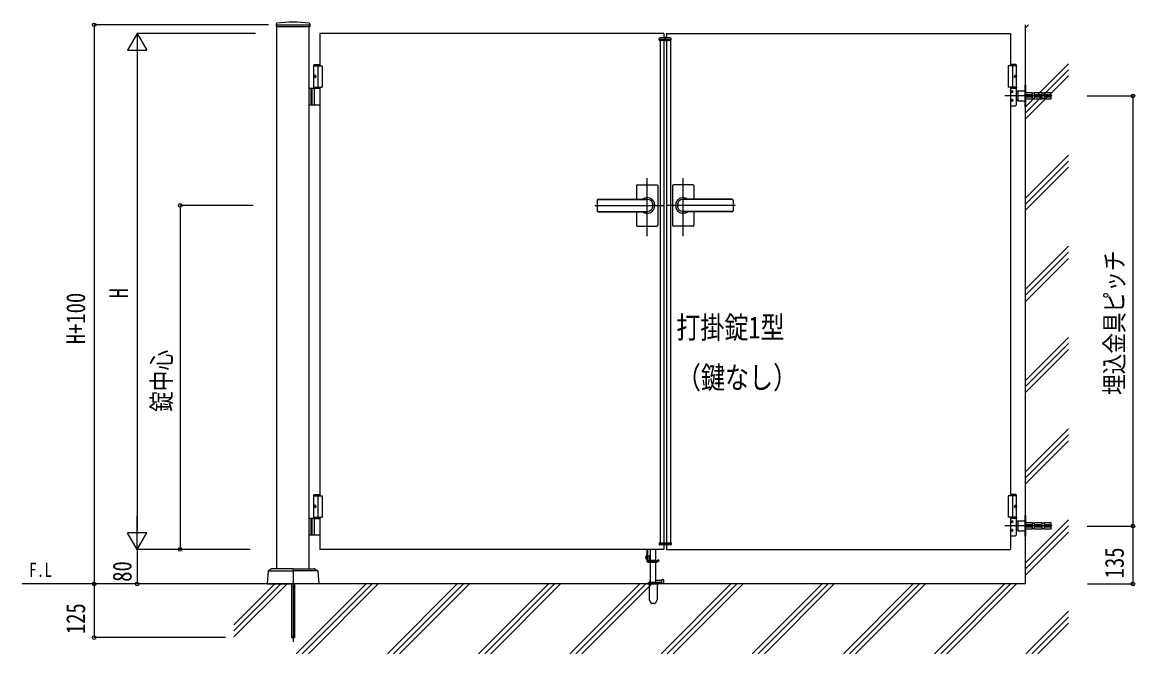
# Model space of a CAD drawing. Units: millimetres, scale not verified. Extents: x -4205 to 4205, y -2970 to 2970.
# Drawn here: x -1500 to 1087, y -190 to 1278 of the extents above; entities that cross this region are included whole.
import ezdxf
from ezdxf.enums import TextEntityAlignment as Align

# ---------------------------------------------------------------- set-up
doc = ezdxf.new("R2010")
doc.units = ezdxf.units.MM
doc.header["$LTSCALE"] = 10
for name, color, linetype in [('0-1_USER1', 3, 'Continuous'), ('0-2_YKK_12', 2, 'Continuous'), ('0-4_YKK_A1', 4, 'Continuous'), ('0-5_YKK_D', 6, 'Continuous'), ('0-7_YSS_K', 3, 'Continuous')]:
    doc.layers.add(name, color=color, linetype=linetype)
doc.styles.add('ＭＳ ゴシック', font='')
doc.styles.get('ＭＳ ゴシック').set_extended_font_data('MS Gothic')

msp = doc.modelspace()

# ---------------------------------------------------------------- linework, layer by layer
at = {"layer": '0-2_YKK_12'}
for p, q in [((-4.98, 1234.33), (-4.98, 1244.33)), ((-46.98, 780.73), (-46.98, 915.51)), ((37.02, 780.73), (37.02, 915.51)), ((-168.24, 852.33), (-7.98, 852.33)), ((158.28, 852.33), (-1.98, 852.33))]:
    msp.add_line(p, q, dxfattribs=at)
at = {"layer": '0-4_YKK_A1'}
for p, q in [((-909.82, 1274.23), (-910.08, 1269.36)), ((-909.58, 1268.83), (-831.38, 1268.83)), ((-907.98, 1272.33), (-907.98, 1268.83)), ((-907.98, 7.33), (-907.98, 1268.83)), ((-832.98, 7.33), (-832.98, 1268.83)), ((-831.14, 1274.23), (-830.88, 1269.36)), ((-7.98, 1252.33), (-7.98, 1241.83)), ((-1.98, 1252.33), (-1.98, 1241.83)), ((-18.88, 1236.83), (-18.67, 1240.88)), ((-18.88, 1236.83), (8.92, 1236.83)), ((7.71, 1241.83), (-17.67, 1241.83)), ((-16.98, 1238.83), (7.02, 1238.83)), ((-16.98, 1238.83), (-16.98, 1236.83)), ((-16.98, 1236.83), (-16.98, 67.83)), ((-7.98, 1236.83), (-7.98, 67.83)), ((-1.98, 1236.83), (-1.98, 67.83)), ((7.02, 1238.83), (7.02, 1236.83)), ((7.02, 1236.83), (7.02, 67.83)), ((8.92, 1236.83), (8.71, 1240.88)), ((-820.48, 1180.33), (-822.48, 1178.33)), ((-822.48, 1124.33), (-822.48, 1178.33)), ((-822.48, 1178.33), (-807.98, 1178.33)), ((-820.48, 1180.33), (-807.98, 1180.33)), ((-812.98, 1177.33), (-812.98, 1127.33)), ((810.52, 1180.33), (798.02, 1180.33)), ((812.52, 1178.33), (798.02, 1178.33)), ((803.02, 1177.33), (803.02, 1127.33)), ((810.52, 1180.33), (812.52, 1178.33)), ((812.52, 1127.33), (812.52, 1178.33)), ((-821.18, 1154.43), (-821.78, 1154.43)), ((-821.18, 1150.23), (-821.78, 1150.23)), ((-820.17, 1152.75), (-820.76, 1152.75)), ((-820.17, 1151.91), (-820.76, 1151.91)), ((810.21, 1152.75), (810.8, 1152.75)), ((810.21, 1151.91), (810.8, 1151.91)), ((811.22, 1154.43), (811.82, 1154.43)), ((811.22, 1150.23), (811.82, 1150.23)), ((-807.98, 1124.33), (-832.98, 1124.33)), ((-828.98, 1124.33), (-828.98, 1086.33)), ((-826.48, 1124.33), (-826.48, 1086.33)), ((-822.48, 1127.33), (-802.98, 1127.33)), ((-820.79, 1087.83), (-820.79, 1122.83)), ((-807.98, 1127.33), (-807.98, 177.33)), ((812.52, 1127.33), (793.02, 1127.33)), ((798.02, 1127.33), (798.02, 177.33)), ((798.02, 1127.33), (812.52, 1127.33)), ((812.52, 1124.33), (798.02, 1124.33)), ((812.02, 1087.33), (812.02, 1124.33)), ((812.52, 1127.33), (812.52, 1124.33)), ((849.02, 1114.08), (833.02, 1114.08)), ((849.02, 1114.08), (849.02, 1100.58)), ((854.02, 1113.33), (849.02, 1113.33)), ((854.02, 1100.58), (854.02, 1114.08)), ((872.02, 1114.08), (854.02, 1114.08)), ((872.02, 1100.58), (872.02, 1114.08)), ((877.02, 1113.33), (872.02, 1113.33)), ((877.02, 1100.58), (877.02, 1114.08)), ((895.02, 1107.33), (785.02, 1107.33)), ((849.02, 1109.88), (833.02, 1109.88)), ((833.02, 1104.78), (849.02, 1104.78)), ((833.02, 1100.58), (849.02, 1100.58)), ((849.02, 1101.33), (854.02, 1101.33)), ((872.02, 1109.88), (854.02, 1109.88)), ((854.02, 1104.78), (872.02, 1104.78)), ((854.02, 1100.58), (872.02, 1100.58)), ((872.02, 1101.33), (877.02, 1101.33)), ((893.02, 1109.88), (877.02, 1109.88)), ((877.02, 1104.78), (893.02, 1104.78)), ((877.02, 1100.58), (893.02, 1100.58)), ((-832.98, 1086.33), (-807.98, 1086.33)), ((798.02, 1084.33), (809.02, 1084.33)), ((-71.98, 898.33), (-71.98, 866.83)), ((-69.98, 900.33), (-23.98, 900.33)), ((-21.98, 898.33), (-21.98, 852.33)), ((12.02, 898.33), (12.02, 852.33)), ((60.02, 900.33), (14.02, 900.33)), ((62.02, 898.33), (62.02, 866.83)), ((-162.98, 864.83), (-162.98, 839.83)), ((-160.98, 866.83), (-46.98, 866.83)), ((-160.98, 866.33), (-46.98, 866.33)), ((151.02, 866.83), (37.02, 866.83)), ((151.02, 866.33), (37.02, 866.33)), ((153.02, 864.83), (153.02, 839.83)), ((-160.98, 838.33), (-46.98, 838.33)), ((-160.98, 837.83), (-46.98, 837.83)), ((-71.98, 837.83), (-71.98, 806.33)), ((-21.98, 852.33), (-21.98, 806.33)), ((12.02, 852.33), (12.02, 806.33)), ((151.02, 838.33), (37.02, 838.33)), ((151.02, 837.83), (37.02, 837.83)), ((62.02, 837.83), (62.02, 806.33)), ((-69.98, 804.33), (-23.98, 804.33)), ((60.02, 804.33), (14.02, 804.33)), ((-820.48, 180.33), (-822.48, 178.33)), ((-822.48, 127.33), (-822.48, 178.33)), ((-822.48, 178.33), (-807.98, 178.33)), ((-820.48, 180.33), (-807.98, 180.33)), ((-812.98, 177.33), (-812.98, 127.33)), ((810.52, 180.33), (798.02, 180.33)), ((812.52, 178.33), (798.02, 178.33)), ((803.02, 177.33), (803.02, 127.33)), ((810.52, 180.33), (812.52, 178.33)), ((812.52, 127.33), (812.52, 178.33)), ((-821.18, 154.43), (-821.78, 154.43)), ((-821.18, 150.23), (-821.78, 150.23)), ((-820.17, 152.75), (-820.76, 152.75)), ((-820.17, 151.91), (-820.76, 151.91)), ((810.21, 152.75), (810.8, 152.75)), ((810.21, 151.91), (810.8, 151.91)), ((811.22, 154.43), (811.82, 154.43)), ((811.22, 150.23), (811.82, 150.23)), ((-807.98, 124.33), (-832.98, 124.33)), ((-828.98, 124.33), (-828.98, 86.33)), ((-826.48, 124.33), (-826.48, 86.33)), ((-822.48, 127.33), (-802.98, 127.33)), ((-822.48, 127.33), (-807.98, 127.33)), ((-822.48, 127.33), (-822.48, 124.33)), ((-822.48, 124.33), (-807.98, 124.33)), ((-820.79, 87.83), (-820.79, 122.83)), ((-807.98, 127.33), (-807.98, 52.33)), ((895.02, 107.33), (785.02, 107.33)), ((812.52, 127.33), (793.02, 127.33)), ((798.02, 127.33), (798.02, 52.33)), ((798.02, 127.33), (812.52, 127.33)), ((812.52, 124.33), (798.02, 124.33)), ((812.02, 87.33), (812.02, 124.33)), ((812.52, 127.33), (812.52, 124.33)), ((849.02, 114.08), (833.02, 114.08)), ((849.02, 109.88), (833.02, 109.88)), ((833.02, 104.78), (849.02, 104.78)), ((849.02, 114.08), (849.02, 100.58)), ((854.02, 113.33), (849.02, 113.33)), ((854.02, 100.58), (854.02, 114.08)), ((872.02, 114.08), (854.02, 114.08)), ((872.02, 109.88), (854.02, 109.88)), ((854.02, 104.78), (872.02, 104.78)), ((872.02, 100.58), (872.02, 114.08)), ((877.02, 113.33), (872.02, 113.33)), ((877.02, 100.58), (877.02, 114.08)), ((893.02, 109.88), (877.02, 109.88)), ((877.02, 104.78), (893.02, 104.78)), ((-832.98, 86.33), (-807.98, 86.33)), ((798.02, 84.33), (809.02, 84.33)), ((833.02, 100.58), (849.02, 100.58)), ((849.02, 101.33), (854.02, 101.33)), ((854.02, 100.58), (872.02, 100.58)), ((872.02, 101.33), (877.02, 101.33)), ((877.02, 100.58), (893.02, 100.58)), ((-7.98, 52.33), (-807.98, 52.33)), ((-47.98, 52.33), (-47.98, 25.33)), ((-45.48, 25.33), (-45.48, 52.33)), ((-39.48, 27.33), (-39.48, 52.33)), ((-26.48, 27.33), (-26.48, 52.33)), ((-18.88, 67.83), (8.92, 67.83)), ((-18.88, 67.83), (-18.67, 63.78)), ((7.71, 62.83), (-17.67, 62.83)), ((-16.98, 65.83), (-16.98, 67.83)), ((-16.98, 65.83), (7.02, 65.83)), ((-7.98, 62.83), (-7.98, 52.33)), ((-1.98, 62.83), (-1.98, 52.33)), ((-1.98, 52.33), (798.02, 52.33)), ((7.02, 65.83), (7.02, 67.83)), ((8.92, 67.83), (8.71, 63.78)), ((-47.98, 36.83), (-48.5, 36.69)), ((-47.98, 29.83), (-48.5, 29.97)), ((-45.48, 37.33), (-41.98, 37.33)), ((-45.48, 36.83), (-45.48, 37.33)), ((-41.48, 36.83), (-41.48, 28.33)), ((-20.17, 28.49), (-25.65, 25.33)), ((-24.98, 22.83), (-18.92, 26.33)), ((-18.92, 26.33), (-20.17, 28.49)), ((-928.42, 1.82), (-930.48, -27.67)), ((-920.73, 7.17), (-927.95, 2.6)), ((-927.24, 2.33), (-870.48, 2.33)), ((-870.98, 7.33), (-920.19, 7.33)), ((-870.48, 6.83), (-870.48, -27.17)), ((-870.48, 6.83), (-870.48, -27.17)), ((-813.72, 2.33), (-870.48, 2.33)), ((-869.98, 7.33), (-820.77, 7.33)), ((-820.24, 7.17), (-813.01, 2.6)), ((-812.54, 1.82), (-810.48, -27.67)), ((-25.65, 25.33), (-45.48, 25.33)), ((-45.48, 22.83), (-24.98, 22.83)), ((-39.48, -24.67), (-39.48, 21.83)), ((-26.48, -24.67), (-26.48, 21.83)), ((-26.11, 21.83), (-26.11, 22.83)), ((-25.23, 22.83), (-25.23, 25.57)), ((-41.98, -24.67), (-45.32, -25.89)), ((-23.98, -24.67), (-41.98, -24.67)), ((-40.98, -20.17), (-40.98, -24.17)), ((-39.48, -20.17), (-40.98, -20.17)), ((-39.48, -24.17), (-40.98, -24.17)), ((-13.48, -19.67), (-26.48, -19.67)), ((-13.48, -24.67), (-26.48, -24.67)), ((-23.98, -24.67), (-20.64, -25.89)), ((-13.48, -25.67), (-8.98, -25.67)), ((-8.98, -18.67), (-8.98, -25.67)), ((-8.48, -25.17), (-8.48, -19.17)), ((833.02, -27.67), (-1500.45, -27.67)), ((-930.48, -27.67), (-870.98, -27.67)), ((-874.48, -27.67), (-874.48, -151.67)), ((-873.94, -27.67), (-873.94, -152.21)), ((-870.48, -27.67), (-870.48, -162.67)), ((-810.48, -27.67), (-869.98, -27.67)), ((-867.02, -27.67), (-867.02, -152.21)), ((-866.48, -151.67), (-866.48, -27.67)), ((-45.98, -26.83), (-45.98, -27.67)), ((-45.98, -27.67), (-19.98, -27.67)), ((-42.23, -27.67), (-42.23, -64.7)), ((-40.29, -27.67), (-25.67, -27.67)), ((-23.73, -27.67), (-23.73, -64.7)), ((-19.98, -26.83), (-19.98, -27.67)), ((-42.23, -64.7), (-37.34, -73.17)), ((-29.49, -73.67), (-36.47, -73.67)), ((-23.73, -64.7), (-28.62, -73.17)), ((-866.48, -151.67), (-874.48, -151.67)), ((-874.48, -151.67), (-873.48, -152.67)), ((-873.48, -152.67), (-867.48, -152.67)), ((-866.48, -151.67), (-867.48, -152.67))]:
    msp.add_line(p, q, dxfattribs=at)
for points in [[(-907.98, 1272.33), (-832.98, 1272.33), (-832.98, 1268.83)], [(-7.98, 1252.33), (-807.98, 1252.33), (-807.98, 1177.33)], [(-1.98, 1252.33), (798.02, 1252.33), (798.02, 1177.33)], [(-822.48, 1177.33), (-802.98, 1177.33), (-802.98, 1127.33)], [(812.52, 1177.33), (793.02, 1177.33), (793.02, 1127.33)], [(-821.89, 1153.59), (-821.92, 1153.43), (-821.96, 1153.27), (-822.03, 1153.12), (-822.11, 1153), (-822.21, 1152.89), (-822.27, 1152.84)], [(-822.27, 1151.82), (-822.21, 1151.77), (-822.11, 1151.66), (-822.03, 1151.54), (-821.96, 1151.39), (-821.92, 1151.23), (-821.89, 1151.07)], [(-820.76, 1152.75), (-820.87, 1152.77), (-820.98, 1152.81), (-821.08, 1152.89), (-821.17, 1153), (-821.24, 1153.12), (-821.28, 1153.27), (-821.3, 1153.43), (-821.3, 1153.59)], [(-821.3, 1151.07), (-821.3, 1151.23), (-821.28, 1151.39), (-821.24, 1151.54), (-821.17, 1151.66), (-821.08, 1151.77), (-820.98, 1151.85), (-820.87, 1151.89), (-820.76, 1151.91)], [(810.8, 1152.75), (810.91, 1152.77), (811.02, 1152.81), (811.12, 1152.89), (811.21, 1153), (811.28, 1153.12), (811.32, 1153.27), (811.34, 1153.43), (811.34, 1153.59)], [(811.34, 1151.07), (811.34, 1151.23), (811.32, 1151.39), (811.28, 1151.54), (811.21, 1151.66), (811.12, 1151.77), (811.02, 1151.85), (810.91, 1151.89), (810.8, 1151.91)], [(811.93, 1153.59), (811.96, 1153.43), (812, 1153.27), (812.07, 1153.12), (812.15, 1153), (812.25, 1152.89), (812.31, 1152.84)], [(812.31, 1151.82), (812.25, 1151.77), (812.15, 1151.66), (812.07, 1151.54), (812, 1151.39), (811.96, 1151.23), (811.93, 1151.07)], [(893.02, 1100.58), (893.02, 1114.08), (877.02, 1114.08)], [(-822.48, 177.33), (-802.98, 177.33), (-802.98, 127.33)], [(812.52, 177.33), (793.02, 177.33), (793.02, 127.33)], [(-821.89, 153.59), (-821.92, 153.43), (-821.96, 153.27), (-822.03, 153.12), (-822.11, 153), (-822.21, 152.89), (-822.27, 152.84)], [(-822.27, 151.82), (-822.21, 151.77), (-822.11, 151.66), (-822.03, 151.54), (-821.96, 151.39), (-821.92, 151.23), (-821.89, 151.07)], [(-820.76, 152.75), (-820.87, 152.77), (-820.98, 152.81), (-821.08, 152.89), (-821.17, 153), (-821.24, 153.12), (-821.28, 153.27), (-821.3, 153.43), (-821.3, 153.59)], [(-821.3, 151.07), (-821.3, 151.23), (-821.28, 151.39), (-821.24, 151.54), (-821.17, 151.66), (-821.08, 151.77), (-820.98, 151.85), (-820.87, 151.89), (-820.76, 151.91)], [(810.8, 152.75), (810.91, 152.77), (811.02, 152.81), (811.12, 152.89), (811.21, 153), (811.28, 153.12), (811.32, 153.27), (811.34, 153.43), (811.34, 153.59)], [(811.34, 151.07), (811.34, 151.23), (811.32, 151.39), (811.28, 151.54), (811.21, 151.66), (811.12, 151.77), (811.02, 151.85), (810.91, 151.89), (810.8, 151.91)], [(811.93, 153.59), (811.96, 153.43), (812, 153.27), (812.07, 153.12), (812.15, 153), (812.25, 152.89), (812.31, 152.84)], [(812.31, 151.82), (812.25, 151.77), (812.15, 151.66), (812.07, 151.54), (812, 151.39), (811.96, 151.23), (811.93, 151.07)], [(893.02, 100.58), (893.02, 114.08), (877.02, 114.08)], [(-50.07, 35.33), (-48.33, 34.48), (-47.72, 33.33)], [(-50.07, 31.33), (-48.33, 32.18), (-47.72, 33.33)], [(-45.48, 36.83), (-45.48, 27.33), (-43.48, 25.33), (-25.98, 25.33), (-25.98, 26.83)], [(-41.48, 28.33), (-40.48, 27.33), (-26.48, 27.33)], [(-26.11, 21.83), (-40.72, 21.83), (-40.72, 22.83)], [(-8.98, -18.67), (-13.48, -18.67), (-13.48, -25.67)]]:
    msp.add_lwpolyline(points, dxfattribs=at)
for points in [[(815.02, 1117.83), (815.02, 1095.83), (832.02, 1095.83), (832.02, 1117.83)], [(832.02, 1132.33), (833.02, 1132.33), (833.02, 1082.33), (832.02, 1082.33)], [(832.02, 132.33), (833.02, 132.33), (833.02, 82.33), (832.02, 82.33)], [(815.02, 117.83), (815.02, 95.83), (832.02, 95.83), (832.02, 117.83)]]:
    msp.add_lwpolyline(points, close=True, dxfattribs=at)
for centre, radius in [((801.02, 1116.83), 2.5), ((801.02, 1116.83), 2.05), ((801.02, 1096.83), 2.5), ((801.02, 1096.83), 2.05), ((801.02, 116.83), 2.5), ((801.02, 116.83), 2.05), ((801.02, 96.83), 2.5), ((801.02, 96.83), 2.05)]:
    msp.add_circle(centre, radius, dxfattribs=at)
for centre, radius, start, end in [((-909.58, 1269.33), 0.5, 177, 270), ((-907.83, 1274.13), 2, 96.74447, 177), ((-870.48, 958.33), 320, 83.25553, 96.74447), ((-833.13, 1274.13), 2, 3, 83.25553), ((-831.38, 1269.33), 0.5, 270, 3), ((-17.67, 1240.83), 1, 90, 177), ((7.71, 1240.83), 1, 3, 90), ((-819.29, 1122.83), 1.5, 90, 180), ((815.02, 1119.33), 3, 180, 270), ((-819.29, 1087.83), 1.5, 180, 270), ((809.02, 1087.33), 3, 270, 0), ((815.02, 1095.33), 3, 90, 180), ((-69.98, 898.33), 2, 90, 180), ((-23.98, 898.33), 2, 0, 90), ((14.02, 898.33), 2, 90, 180), ((60.02, 898.33), 2, 0, 90), ((-160.98, 864.83), 2, 90, 180), ((-160.98, 864.33), 2, 90, 180), ((-46.98, 852.33), 18, 359.99634, 126.33606), ((-46.98, 852.33), 14, 270, 90), ((37.02, 852.33), 18, 53.66394, 180.00366), ((37.02, 852.33), 14, 90, 270), ((151.02, 864.83), 2, 0, 90), ((151.02, 864.33), 2, 0, 90), ((-160.98, 840.33), 2, 180, 270), ((-160.98, 839.83), 2, 180, 270), ((-46.98, 852.33), 18, 233.66394, 359.99634), ((37.02, 852.33), 18, 180.00366, 306.33606), ((151.02, 840.33), 2, 270, 0), ((151.02, 839.83), 2, 270, 0), ((-69.98, 806.33), 2, 180, 270), ((-23.98, 806.33), 2, 270, 0), ((14.02, 806.33), 2, 180, 270), ((60.02, 806.33), 2, 270, 0), ((-819.29, 122.83), 1.5, 90, 180), ((815.02, 119.33), 3, 180, 270), ((-819.29, 87.83), 1.5, 180, 270), ((809.02, 87.33), 3, 270, 0), ((815.02, 95.33), 3, 90, 180), ((-17.67, 63.83), 1, 183, 270), ((7.71, 63.83), 1, 270, 357), ((-46.38, 33.33), 4.2, 143.11591, 216.88409), ((-47.9, 34.47), 2.3, 105, 143.11591), ((-47.9, 32.19), 2.3, 216.88409, 255), ((-41.98, 36.83), 0.5, 0, 90), ((-26.48, 26.83), 0.5, 0, 90), ((-927.42, 1.76), 1, 122.32299, 176), ((-920.19, 6.33), 1, 90, 122.32299), ((-870.98, 6.83), 0.5, 360, 90), ((-869.98, 6.83), 0.5, 90, 180), ((-820.77, 6.33), 1, 57.67701, 90), ((-813.54, 1.76), 1, 4, 57.67701), ((-45.48, 25.33), 2.5, 180, 270), ((-8.98, -19.17), 0.5, 0, 90), ((-8.98, -25.17), 0.5, 270, 0), ((-870.98, -27.17), 0.5, 270, 360), ((-869.98, -27.17), 0.5, 180, 270), ((-44.98, -26.83), 1, 110, 180), ((-20.98, -26.83), 1, 0, 70), ((-36.47, -72.67), 1, 210, 270), ((-29.49, -72.67), 1, 270, 330)]:
    msp.add_arc(centre, radius, start, end, dxfattribs=at)
for centre in [(-819.82, 1152.33), (809.86, 1152.33), (-819.82, 152.33), (809.86, 152.33)]:
    msp.add_ellipse(centre, major_axis=(0, -3.5), ratio=0.707107, dxfattribs=at)
for centre, start_param, end_param in [((-815.59, 1152.33), 1.3352921, 1.4303349), ((-815.59, 1152.33), 1.7112577, 1.8063006), ((-815, 1152.33), 1.3352921, 1.4303349), ((-815, 1152.33), 1.7112577, 1.8063006), ((-813.81, 1152.33), 1.5241127, 1.6174799), ((803.85, 1152.33), 4.6657054, 4.7590726), ((805.04, 1152.33), 4.8528504, 4.9478932), ((805.04, 1152.33), 4.4768847, 4.5719276), ((805.63, 1152.33), 4.8528504, 4.9478932), ((805.63, 1152.33), 4.4768847, 4.5719276), ((-815.59, 152.33), 1.3352921, 1.4303349), ((-815.59, 152.33), 1.7112577, 1.8063006), ((-815, 152.33), 1.3352921, 1.4303349), ((-815, 152.33), 1.7112577, 1.8063006), ((-813.81, 152.33), 1.5241127, 1.6174799), ((803.85, 152.33), 4.6657054, 4.7590726), ((805.04, 152.33), 4.8528504, 4.9478932), ((805.04, 152.33), 4.4768847, 4.5719276), ((805.63, 152.33), 4.8528504, 4.9478932), ((805.63, 152.33), 4.4768847, 4.5719276)]:
    msp.add_ellipse(centre, major_axis=(0, 9), ratio=0.707107, start_param=start_param, end_param=end_param, dxfattribs=at)
at = {"layer": '0-5_YKK_D'}
for p, q in [((-927.98, 1272.33), (-1334, 1272.33)), ((-1333, 1272.33), (-1333, -27.67)), ((-1233, 1252.33), (-1255.5, 1213.36)), ((-957.98, 1252.33), (-1234, 1252.33)), ((-1233, 1252.33), (-1210.5, 1213.36)), ((-1233, 1252.33), (-1233, 1174.39)), ((-1255.5, 1213.36), (-1210.5, 1213.36)), ((-1233, 1207.33), (-1233, 97.33)), ((976.57, 1106.88), (1084.02, 1106.88)), ((1083.02, 1106.88), (1083.02, 106.88)), ((-963.06, 852.33), (-1134, 852.33)), ((-1133, 852.33), (-1133, 52.33)), ((-1233, 52.33), (-1233, 130.27)), ((976.57, 106.88), (1084.02, 106.88)), ((976.57, 106.88), (1084.02, 106.88)), ((1083.02, 106.88), (1083.02, -27.67)), ((-1233, 52.33), (-1255.5, 91.3)), ((-1210.5, 91.3), (-1255.5, 91.3)), ((-1233, 52.33), (-1210.5, 91.3)), ((-970.47, 52.33), (-1234, 52.33)), ((-970.47, 52.33), (-1234, 52.33)), ((-1233, 52.33), (-1233, -27.67)), ((-970.47, 52.33), (-1134, 52.33)), ((-1057.62, -27.67), (-1334, -27.67)), ((-971.28, -27.67), (-1334, -27.67)), ((-1333, -27.67), (-1333, -152.67)), ((-1227.98, -27.67), (-1234, -27.67)), ((977, -27.67), (1084.02, -27.67)), ((-1027.98, -152.67), (-1334, -152.67))]:
    msp.add_line(p, q, dxfattribs=at)
for centre in [(-1333, 1272.33), (1083.02, 1106.88), (-1133, 852.33), (1083.02, 106.88), (1083.02, 106.88), (-1133, 52.33), (-1333, -27.67), (-1333, -27.67), (-1233, -27.67), (1083.02, -27.67), (-1333, -152.67)]:
    msp.add_circle(centre, 4.25, dxfattribs=at)
at = {"layer": '0-7_YSS_K'}
for p, q in [((833.02, -27.67), (833.02, 1272.33)), ((833.02, -27.67), (833.02, 1272.33)), ((833.02, 1265.59), (839.76, 1272.33)), ((833.02, 1081.75), (933.02, 1181.75)), ((833.02, 1067.6), (933.02, 1167.6)), ((833.02, 1053.46), (933.02, 1153.46)), ((833.02, 869.61), (933.02, 969.61)), ((833.02, 855.47), (933.02, 955.47)), ((833.02, 841.33), (933.02, 941.33)), ((833.02, 657.48), (933.02, 757.48)), ((833.02, 643.34), (933.02, 743.34)), ((833.02, 629.2), (933.02, 729.2)), ((833.02, 445.35), (933.02, 545.35)), ((833.02, 431.21), (933.02, 531.21)), ((833.02, 417.06), (933.02, 517.06)), ((833.02, 233.22), (933.02, 333.22)), ((833.02, 219.07), (933.02, 319.07)), ((833.02, 204.93), (933.02, 304.93)), ((833.02, 21.09), (933.02, 121.09)), ((833.02, 6.94), (933.02, 106.94)), ((833.02, -7.2), (933.02, 92.8)), ((833.02, -27.67), (-1007.98, -27.67)), ((-1007.98, -122.86), (-912.79, -27.67)), ((-1007.98, -137), (-898.65, -27.67)), ((-1007.98, -151.14), (-884.51, -27.67)), ((-863.16, -190.17), (-700.66, -27.67)), ((-849.02, -190.17), (-686.52, -27.67)), ((-834.88, -190.17), (-672.38, -27.67)), ((-651.03, -190.17), (-488.53, -27.67)), ((-636.89, -190.17), (-474.39, -27.67)), ((-622.74, -190.17), (-460.24, -27.67)), ((-438.9, -190.17), (-276.4, -27.67)), ((-424.75, -190.17), (-262.25, -27.67)), ((-410.61, -190.17), (-248.11, -27.67)), ((-226.76, -190.17), (-64.26, -27.67)), ((-212.62, -190.17), (-50.12, -27.67)), ((-198.48, -190.17), (-35.98, -27.67)), ((833.02, -27.67), (-182.98, -27.67)), ((-14.63, -190.17), (147.87, -27.67)), ((-0.49, -190.17), (162.01, -27.67)), ((13.65, -190.17), (176.15, -27.67)), ((197.5, -190.17), (360, -27.67)), ((211.64, -190.17), (374.14, -27.67)), ((225.78, -190.17), (388.28, -27.67)), ((409.63, -190.17), (572.13, -27.67)), ((423.77, -190.17), (586.27, -27.67)), ((437.92, -190.17), (600.42, -27.67)), ((621.76, -190.17), (784.26, -27.67)), ((635.91, -190.17), (798.41, -27.67)), ((650.05, -190.17), (812.55, -27.67)), ((833.9, -190.17), (933.02, -91.05)), ((848.04, -190.17), (933.02, -105.19)), ((862.18, -190.17), (933.02, -119.33))]:
    msp.add_line(p, q, dxfattribs=at)

# ---------------------------------------------------------------- texts
at = {"layer": '0-1_USER1', "style": 'ＭＳ ゴシック', "width": 0.8}
for s, height, p in [('打掛錠1型', 51.32, (20.91, 527.62)), ('（鍵なし）', 51.32, (22.25, 410.96)), ('F.L', 32.99, (-1484.88, -21.24))]:
    msp.add_text(s, height=height, dxfattribs=at).set_placement(p, align=Align.BOTTOM_LEFT)
at = {"layer": '0-5_YKK_D', "style": 'ＭＳ ゴシック', "width": 0.8}
for s, p in [('埋込金具ピッチ', (1075.02, 411.68)), ('H', (-1241, 636.33)), ('H+100', (-1341, 529.53)), ('錠中心', (-1141, 372.33)), ('135', (1075.02, -14.8)), ('80', (-1233, -22.87)), ('125', (-1341, -144.57))]:
    msp.add_text(s, height=43.99, rotation=90, dxfattribs=at).set_placement(p, align=Align.BOTTOM_LEFT)

doc.saveas('drawing.dxf')
